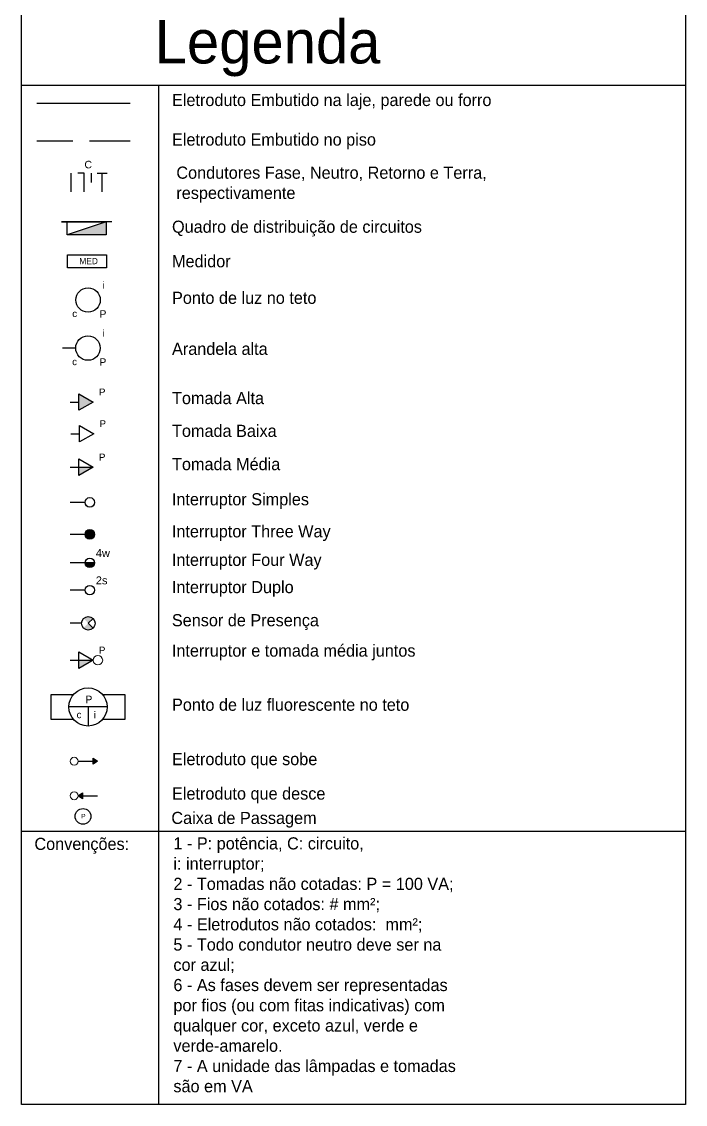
# Model space of a CAD drawing. Header units: metres. Extents: x -182 to 99, y 70 to 113.
# Drawn here: x -181.59 to -172.41, y 80.73 to 95.7 of the extents above; entities that cross this region are included whole.
import ezdxf

# ---------------------------------------------------------------- set-up
doc = ezdxf.new("R2010")
doc.units = ezdxf.units.M
doc.header["$LTSCALE"] = 0.01
doc.layers.add('LEGENDA', color=7, linetype='Continuous')
doc.styles.add('Arial', font='arial.ttf', dxfattribs={"height": 0.29506})

msp = doc.modelspace()

# ---------------------------------------------------------------- hatches: boundary and pattern name
at = {"layer": 'LEGENDA'}
for points in [[(-180.419, 92.934), (-180.958, 92.754), (-180.419, 92.754)], [(-180.597, 90.442), (-180.795, 90.556), (-180.795, 90.328)], [(-180.597, 89.542), (-180.795, 89.542), (-180.795, 89.428)], [(-180.577, 88.613, 1), (-180.709, 88.613, 1)], [(-180.577, 88.219), (-180.709, 88.219, 1)], [(-180.597, 86.873), (-180.795, 86.873), (-180.795, 86.759)]]:
    msp.add_hatch(color=256, dxfattribs=at).paths.add_polyline_path(points)
h = msp.add_hatch(color=256, dxfattribs=at)
edge = h.paths.add_edge_path()
edge.add_arc((-180.664, 87.383), 0.0929, 45.0002, 135)
edge.add_line((-180.729, 87.449), (-180.664, 87.383))
edge.add_line((-180.664, 87.383), (-180.598, 87.449))
edge = h.paths.add_edge_path()
edge.add_arc((-180.664, 87.383), 0.0929, 225.0002, 315)
edge.add_line((-180.598, 87.318), (-180.664, 87.383))
edge.add_line((-180.664, 87.383), (-180.729, 87.318))
h = msp.add_hatch(color=256, dxfattribs=at)
h.dxf.hatch_style = 1
h.paths.add_polyline_path([(-180.537, 85.476), (-180.599, 85.517), (-180.599, 85.476), (-180.599, 85.434)])
h = msp.add_hatch(color=256, dxfattribs=at)
h.dxf.hatch_style = 1
h.paths.add_polyline_path([(-180.743, 84.999), (-180.743, 85.04), (-180.805, 84.999), (-180.743, 84.957)])

# ---------------------------------------------------------------- linework, layer by layer
for p, q in [((-172.411, 94.818), (-181.586, 94.818)), ((-179.694, 94.818), (-179.694, 80.733)), ((-181.378, 94.572), (-180.086, 94.572)), ((-181.378, 94.052), (-180.88, 94.052)), ((-180.647, 94.052), (-180.086, 94.052)), ((-180.899, 93.348), (-180.899, 93.608)), ((-180.62, 93.478), (-180.62, 93.608)), ((-180.471, 93.348), (-180.471, 93.608)), ((-180.419, 92.934), (-180.958, 92.754)), ((-180.838, 91.188), (-181.021, 91.186)), ((-180.915, 90.442), (-180.795, 90.442)), ((-180.907, 90.004), (-180.787, 90.004)), ((-180.709, 89.055), (-180.915, 89.055)), ((-180.709, 88.613), (-180.915, 88.613)), ((-180.577, 88.219), (-180.915, 88.219)), ((-180.709, 87.842), (-180.915, 87.842)), ((-180.757, 87.383), (-180.915, 87.383)), ((-180.405, 86.227), (-180.932, 86.227)), ((-180.668, 86.227), (-180.668, 85.963)), ((-180.805, 85.476), (-180.599, 85.476)), ((-180.743, 84.999), (-180.537, 84.999)), ((-181.586, 84.509), (-172.411, 84.509))]:
    msp.add_line(p, q, dxfattribs=at)
for points in [[(-172.411, 80.733), (-181.586, 80.733), (-181.586, 95.877), (-172.411, 95.877)], [(-180.795, 90.556), (-180.597, 90.442), (-180.795, 90.328)], [(-180.787, 90.118), (-180.589, 90.004), (-180.787, 89.89)], [(-180.795, 89.656), (-180.597, 89.542), (-180.795, 89.428)], [(-180.795, 86.987), (-180.597, 86.873), (-180.795, 86.759)], [(-180.599, 85.517), (-180.537, 85.476), (-180.599, 85.434), (-180.599, 85.476)], [(-180.743, 84.957), (-180.805, 84.999), (-180.743, 85.04), (-180.743, 84.999)]]:
    msp.add_lwpolyline(points, close=True, dxfattribs=at)
for points in [[(-180.72, 93.348), (-180.72, 93.608), (-180.807, 93.608)], [(-180.541, 93.608), (-180.471, 93.608), (-180.402, 93.608)], [(-180.34, 92.934), (-181.037, 92.934), (-180.958, 92.934), (-180.419, 92.934), (-180.419, 92.754), (-180.958, 92.754), (-180.958, 92.934)], [(-180.952, 92.479), (-180.412, 92.479), (-180.412, 92.299), (-180.952, 92.299), (-180.952, 92.479)], [(-180.915, 89.542), (-180.795, 89.542), (-180.597, 89.542)], [(-180.598, 87.318), (-180.664, 87.383), (-180.598, 87.449)], [(-180.915, 86.873), (-180.795, 86.873), (-180.597, 86.873)], [(-180.873, 86.393), (-181.182, 86.393), (-181.182, 86.06), (-180.873, 86.06)], [(-180.464, 86.06), (-180.155, 86.06), (-180.155, 86.393), (-180.464, 86.393)]]:
    msp.add_lwpolyline(points, dxfattribs=at)
for centre, radius in [((-180.668, 91.853), 0.169), ((-180.669, 91.188), 0.169), ((-180.643, 89.055), 0.0658), ((-180.643, 88.613), 0.0658), ((-180.643, 88.219), 0.0658), ((-180.643, 87.842), 0.0658), ((-180.664, 87.383), 0.0929), ((-180.668, 86.227), 0.264), ((-180.737, 84.714), 0.109)]:
    msp.add_circle(centre, radius, dxfattribs=at)
at = {"layer": 'LEGENDA', "lineweight": 20}
for centre, radius in [((-180.531, 86.873), 0.0658), ((-180.86, 85.476), 0.0548), ((-180.86, 84.999), 0.0548)]:
    msp.add_circle(centre, radius, dxfattribs=at)

# ---------------------------------------------------------------- texts
at = {"layer": 'LEGENDA'}
for s, p in [('Eletroduto Embutido na laje, parede ou forro', (-179.507, 94.534)), ('Eletroduto Embutido no piso', (-179.507, 93.987)), ('Quadro de distribuição de circuitos', (-179.507, 92.782)), ('Medidor', (-179.507, 92.305))]:
    msp.add_text(s, height=0.1678, dxfattribs=at).set_placement(p)
at = {"layer": 'LEGENDA', "lineweight": 20, "style": 'Arial'}
for s, height, p in [('C', 0.104, (-180.718, 93.673)), ('i', 0.0959, (-180.471, 92.01)), ('c', 0.0959, (-180.886, 91.617)), ('i', 0.0959, (-180.472, 91.345)), ('c', 0.0959, (-180.887, 90.952)), ('c', 0.0959, (-180.826, 86.072)), ('i', 0.0959, (-180.59, 86.069))]:
    msp.add_text(s, height=height, dxfattribs=at).set_placement(p)
at = {"layer": 'LEGENDA', "style": 'Arial'}
for s, p in [('4w', (-180.561, 88.299)), ('2s', (-180.561, 87.922))]:
    msp.add_text(s, height=0.1097, dxfattribs=at).set_placement(p)
at = {"layer": 'LEGENDA', "attachment_point": 1}
for s, width, gutter_width, insert, char_height in [('Legenda', 2.14035, 0.0625, (-179.746, 95.722), 0.5993), ('Condutores Fase, Neutro, Retorno e Terra, ^Jrespectivamente', 11.02263, 0.516, (-179.447, 93.697), 0.1678), ('MED', 0.04982, 0.0625, (-180.788, 92.434), 0.0863), ('Ponto de luz no teto', 5.74736, 0.516, (-179.507, 91.967), 0.1678), ('Arandela alta', 6.22828, 0.516, (-179.507, 91.262), 0.1678), ('Tomada Alta', 3.20477, 0.516, (-179.507, 90.581), 0.1678), ('Tomada Baixa', 4.14667, 0.516, (-179.507, 90.128), 0.1678), ('Tomada Média', 3.54117, 0.516, (-179.507, 89.668), 0.1678), ('Interruptor Simples', 3.54117, 0.516, (-179.509, 89.182), 0.1678), ('Interruptor Three Way', 3.54117, 0.516, (-179.509, 88.739), 0.1678), ('Interruptor Four Way', 3.54117, 0.516, (-179.509, 88.345), 0.1678), ('Interruptor Duplo', 3.54117, 0.516, (-179.509, 87.968), 0.1678), ('Sensor de Presença', 3.54117, 0.516, (-179.509, 87.51), 0.1678), ('Interruptor e tomada média juntos', 3.54117, 0.516, (-179.509, 87.09), 0.1678), ('Ponto de luz fluorescente no teto', 5.74736, 0.516, (-179.507, 86.342), 0.1678), ('Eletroduto que sobe', 5.74736, 0.516, (-179.507, 85.59), 0.1678), ('Eletroduto que desce', 5.74736, 0.516, (-179.507, 85.114), 0.1678), ('Eletroduto que desce', 5.74736, 0.516, (-179.507, 85.114), 0.1678), ('Caixa de Passagem', 5.74736, 0.516, (-179.516, 84.777), 0.1678), ('Convenções:', 1.98445, 0.516, (-181.409, 84.418), 0.1678), ('1 - P: potência, C: circuito,\\Pi: interruptor;\\P2 - Tomadas não cotadas: P = 100 VA;\\P3 - Fios não cotados: # mm²;\\P4 - Eletrodutos não cotados:  mm²;\\P5 - Todo condutor neutro deve ser na\\Pcor azul;\\P6 - As fases devem ser representadas\\Ppor fios (ou com fitas indicativas) com\\Pqualquer cor, exceto azul, verde e\\Pverde-amarelo.\\P7 - A unidade das lâmpadas e tomadas \\Psão em VA', 12.71723, 0.516, (-179.488, 84.425), 0.1678)]:
    msp.add_mtext_dynamic_manual_height_columns(s, width=width, gutter_width=gutter_width, heights=[0], dxfattribs=dict(at, insert=insert, char_height=char_height))
at = {"layer": 'LEGENDA', "lineweight": 20, "attachment_point": 8, "style": 'Arial'}
for insert, char_height, width in [((-180.462, 91.608), 0.10402, 0.5954), ((-180.463, 90.943), 0.10402, 0.5954), ((-180.472, 90.533), 0.09589, 0.5954), ((-180.464, 90.095), 0.09589, 0.5954), ((-180.472, 89.633), 0.09589, 0.5954), ((-180.472, 86.964), 0.09589, 0.5954), ((-180.656, 86.279), 0.10402, 0.5954), ((-180.732, 84.685), 0.06444, 0.40011)]:
    msp.add_mtext('{\\H0.0275x;\\P\\P}P', dxfattribs=dict(at, insert=insert, char_height=char_height, width=width))

doc.saveas('drawing.dxf')
